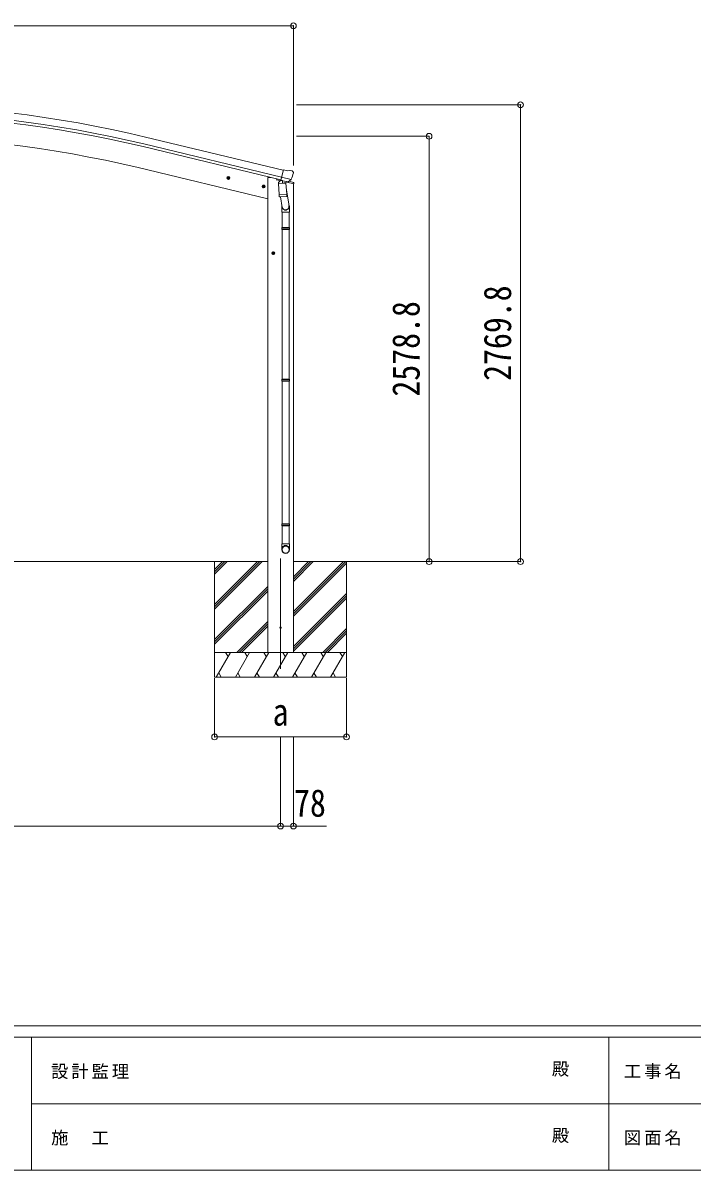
# Model space of a CAD drawing. Units: millimetres at full size, sheet at 1:35. Extents: x -9783 to 9892, y -6828 to 6752.
# Drawn here: x -4022 to 36, y -6828 to 127 of the extents above; entities that cross this region are included whole.
import ezdxf
from ezdxf.enums import TextEntityAlignment as Align

# ---------------------------------------------------------------- set-up
doc = ezdxf.new("R2010")
doc.units = ezdxf.units.MM
doc.header["$LTSCALE"] = 35
doc.header["$PDMODE"] = 32
doc.header["$PDSIZE"] = 35
for name, color, linetype, lineweight in [('0-0_0', 7, 'Continuous', 9), ('0-1_本体', 4, 'Continuous', 9), ('0-2_部品', 7, 'Continuous', 9), ('0-8_PARTS2', 2, 'Continuous', 9), ('0-A_寸法', 6, 'Continuous', 9), ('F-0_240', 7, 'Continuous', 9)]:
    doc.layers.add(name, color=color, linetype=linetype, lineweight=lineweight)
doc.styles.add('ＭＳ ゴシック', font='')
doc.styles.get('ＭＳ ゴシック').set_extended_font_data('MS Gothic')

msp = doc.modelspace()

# ---------------------------------------------------------------- linework, layer by layer
at = {"layer": '0-0_0'}
for p, q in [((-7322.26, -3139.42), (-2537.24, -3139.42)), ((-2859.24, -3139.41), (-2859.24, -3839.41)), ((-2859.24, -3400.14), (-2598.51, -3139.41)), ((-2859.24, -3414.28), (-2584.37, -3139.41)), ((-2859.24, -3428.42), (-2570.23, -3139.41)), ((-2859.24, -3216.29), (-2782.36, -3139.41)), ((-2859.24, -3202.15), (-2796.5, -3139.41)), ((-2859.24, -3188.01), (-2810.64, -3139.41)), ((-2381.24, -3258.79), (-2261.86, -3139.41)), ((-2381.24, -3244.65), (-2276, -3139.41)), ((-2381.24, -3230.51), (-2290.14, -3139.41)), ((-2381.24, -3139.42), (-1739.74, -3139.43)), ((-2381.24, -3442.64), (-2078.02, -3139.42)), ((-2381.24, -3456.78), (-2063.88, -3139.42)), ((-2381.24, -3470.92), (-2059.24, -3148.93)), ((-2059.24, -3139.41), (-2059.24, -3839.41)), ((-2859.24, -3612.27), (-2537.24, -3290.27)), ((-2859.24, -3626.41), (-2537.24, -3304.42)), ((-2859.24, -3640.56), (-2537.24, -3318.56)), ((-2381.24, -3654.77), (-2059.24, -3332.77)), ((-2381.24, -3668.91), (-2059.24, -3346.91)), ((-2381.24, -3683.06), (-2059.24, -3361.06)), ((-2724.25, -3689.41), (-2537.24, -3502.4)), ((-2710.11, -3689.41), (-2537.24, -3516.55)), ((-2695.96, -3689.41), (-2537.24, -3530.69)), ((-2203.75, -3689.41), (-2059.24, -3544.9)), ((-2189.61, -3689.41), (-2059.24, -3559.05)), ((-2175.46, -3689.41), (-2059.24, -3573.19)), ((-2059.24, -3689.41), (-2859.24, -3689.41)), ((-2848.95, -3839.41), (-2762.35, -3689.41)), ((-2777.35, -3715.39), (-2792.35, -3689.41)), ((-2733.48, -3839.41), (-2646.88, -3689.41)), ((-2661.88, -3715.39), (-2676.88, -3689.41)), ((-2618.01, -3839.41), (-2531.41, -3689.41)), ((-2546.41, -3715.39), (-2561.41, -3689.41)), ((-2381.49, -3689.42), (-2536.99, -3689.42)), ((-2502.54, -3839.41), (-2415.94, -3689.41)), ((-2430.94, -3715.39), (-2445.94, -3689.41)), ((-2387.07, -3839.41), (-2300.47, -3689.41)), ((-2315.47, -3715.39), (-2330.47, -3689.41)), ((-2271.6, -3839.41), (-2185, -3689.41)), ((-2215, -3689.41), (-2200, -3715.39)), ((-2156.13, -3839.41), (-2069.53, -3689.41)), ((-2099.53, -3689.41), (-2084.53, -3715.39)), ((-2833.95, -3813.43), (-2818.95, -3839.41)), ((-2718.48, -3813.43), (-2703.48, -3839.41)), ((-2603.01, -3813.43), (-2588.01, -3839.41)), ((-2487.54, -3813.43), (-2472.54, -3839.41)), ((-2372.07, -3813.43), (-2357.07, -3839.41)), ((-2256.6, -3813.43), (-2241.6, -3839.41)), ((-2141.13, -3813.43), (-2126.13, -3839.41)), ((-2859.24, -3839.41), (-2059.24, -3839.41))]:
    msp.add_line(p, q, dxfattribs=at)
at = {"layer": '0-1_本体'}
for p, q in [((-2456.88, -824.03), (-3292.6, -623.39)), ((-2452.95, -807.66), (-3288.67, -607.03)), ((-2442.88, -765.69), (-3278.59, -565.05)), ((-2537.44, -939.41), (-3323.18, -750.77)), ((-2537.24, -3689.41), (-2537.24, -810.03)), ((-2381.24, -3689.41), (-2381.24, -849.12))]:
    msp.add_line(p, q, dxfattribs=at)
msp.add_lwpolyline([(-2537.24, -810.03), (-2517.24, -810.03), (-2483.73, -818.08)], dxfattribs=at)
for radius in [7073, 7029.83, 7013, 6882]:
    msp.add_arc((-4929.75, -7442.62), radius, 76.5, 103.5, dxfattribs=at)
at = {"layer": '0-2_部品'}
for p, q in [((-2416.55, -770.3), (-2442.48, -764.07)), ((-2785.62, -810.94), (-2766.17, -815.61)), ((-2778.03, -806.08), (-2783.2, -811.52)), ((-2778.23, -823), (-2773.56, -803.55)), ((-2770.73, -807.83), (-2778.03, -806.08)), ((-2773.77, -820.47), (-2768.6, -815.03)), ((-2768.6, -815.03), (-2770.73, -807.83)), ((-2483.93, -817.55), (-2483.93, -820.71)), ((-2461.89, -829.94), (-2480.1, -825.57)), ((-2458.21, -825.7), (-2471.52, -841.02)), ((-2457.27, -825.64), (-2458.21, -825.7)), ((-2454.18, -828.11), (-2455.71, -827.74)), ((-2417.48, -836.92), (-2454.18, -828.11)), ((-2395.55, -821.92), (-2453.06, -808.11)), ((-2448.23, -829.93), (-2447.21, -844.54)), ((-2416.55, -770.3), (-2403.29, -767.6)), ((-2412.4, -836.83), (-2396.03, -822.34)), ((-2407.88, -833.65), (-2381.68, -839.94)), ((-2388.81, -770.79), (-2401.99, -767.62)), ((-2385.72, -773.04), (-2381.86, -779.33)), ((-2381.5, -781.61), (-2381.77, -782.76)), ((-2571.7, -862.3), (-2552.25, -866.97)), ((-2564.11, -857.44), (-2569.27, -862.88)), ((-2564.31, -874.36), (-2559.64, -854.91)), ((-2556.81, -859.19), (-2564.11, -857.44)), ((-2559.84, -871.83), (-2554.68, -866.39)), ((-2554.68, -866.39), (-2556.81, -859.19)), ((-2472.63, -847.47), (-2426.94, -844.28)), ((-2467.95, -914.31), (-2472.63, -847.47)), ((-2471.52, -841.02), (-2471.08, -847.36)), ((-2420.02, -838.93), (-2445.84, -845.37)), ((-2428.71, -841.1), (-2428.48, -844.39)), ((-2426.94, -844.28), (-2422.26, -911.11)), ((-2424, -886.35), (-2408.08, -982.52)), ((-2415.11, -837.4), (-2422.63, -835.59)), ((-2379.38, -849.75), (-2422.19, -839.47)), ((-2419.32, -837.15), (-2419.26, -837.89)), ((-2415.95, -837.29), (-2417.48, -836.92)), ((-2379.38, -842.86), (-2379.38, -849.75)), ((-2467.95, -914.31), (-2422.26, -911.11)), ((-2467.94, -914.31), (-2467.05, -927.01)), ((-2423.25, -925.72), (-2464.95, -928.63)), ((-2459.52, -928.25), (-2448.79, -991.84)), ((-2421.41, -923.58), (-2422.28, -911.12)), ((-2421.8, -924.94), (-2421.8, -924.94)), ((-2451.93, -985.02), (-2451.93, -1019.68)), ((-2451.93, -1019.68), (-2405.93, -1019.68)), ((-2449.93, -1019.68), (-2449.93, -1113.68)), ((-2407.93, -1019.68), (-2407.93, -1113.68)), ((-2405.93, -1019.68), (-2405.93, -985.33)), ((-2451.93, -1115.68), (-2450.93, -1113.68)), ((-2451.93, -1115.68), (-2405.93, -1115.68)), ((-2451.93, -1115.68), (-2451.93, -1123.68)), ((-2451.93, -1123.68), (-2405.93, -1123.68)), ((-2451.93, -1123.68), (-2450.93, -1125.68)), ((-2450.93, -1113.68), (-2406.93, -1113.68)), ((-2450.93, -1125.68), (-2406.93, -1125.68)), ((-2449.93, -1125.68), (-2449.93, -2033.43)), ((-2407.93, -1125.68), (-2407.93, -2033.43)), ((-2405.93, -1115.68), (-2406.93, -1113.68)), ((-2513.44, -1269.55), (-2493.44, -1269.55)), ((-2507.19, -1263.05), (-2510.95, -1269.55)), ((-2499.69, -1263.05), (-2507.19, -1263.05)), ((-2503.44, -1279.55), (-2503.44, -1259.55)), ((-2495.94, -1269.55), (-2499.69, -1263.05)), ((-2499.69, -1276.05), (-2495.94, -1269.55)), ((-2451.93, -2035.43), (-2450.93, -2033.43)), ((-2451.93, -2035.43), (-2405.93, -2035.43)), ((-2451.93, -2035.43), (-2451.93, -2043.43)), ((-2451.93, -2043.43), (-2405.93, -2043.43)), ((-2451.93, -2043.43), (-2450.93, -2045.43)), ((-2450.93, -2033.43), (-2406.93, -2033.43)), ((-2450.93, -2045.43), (-2406.93, -2045.43)), ((-2449.93, -2045.43), (-2449.93, -2910.05)), ((-2407.93, -2045.43), (-2407.93, -2910.05)), ((-2405.93, -2035.43), (-2406.93, -2033.43)), ((-2451.93, -2912.05), (-2450.93, -2910.05)), ((-2451.93, -2912.05), (-2405.93, -2912.05)), ((-2451.93, -2912.05), (-2451.93, -2920.05)), ((-2451.93, -2920.05), (-2405.93, -2920.05)), ((-2451.93, -2920.05), (-2450.93, -2922.05)), ((-2450.93, -2910.05), (-2406.93, -2910.05)), ((-2405.93, -2912.05), (-2406.93, -2910.05)), ((-2450.93, -2922.05), (-2406.93, -2922.05)), ((-2449.93, -2922.05), (-2449.93, -3032.06)), ((-2407.93, -2922.05), (-2407.93, -3032.06)), ((-2451.93, -3066.2), (-2451.93, -3032.06)), ((-2451.93, -3032.06), (-2405.93, -3032.06)), ((-2405.93, -3066.2), (-2405.93, -3032.06))]:
    msp.add_line(p, q, dxfattribs=at)
for points in [[(-2447.91, -829.52), (-2457.64, -827.19), (-2442.48, -764.07)], [(-2783.2, -811.52), (-2781.06, -818.72), (-2773.77, -820.47)], [(-2447.91, -829.52), (-2447.68, -829.67), (-2422.91, -835.62), (-2422.63, -835.59)], [(-2395.28, -821.34), (-2395.87, -822.19), (-2396.03, -822.34)], [(-2569.27, -862.88), (-2567.14, -870.08), (-2559.84, -871.83)], [(-2405.93, -1115.68), (-2405.93, -1123.68), (-2406.93, -1125.68)], [(-2510.95, -1269.55), (-2507.19, -1276.05), (-2499.69, -1276.05)], [(-2405.93, -2035.43), (-2405.93, -2043.43), (-2406.93, -2045.43)], [(-2405.93, -2912.05), (-2405.93, -2920.05), (-2406.93, -2922.05)]]:
    msp.add_lwpolyline(points, dxfattribs=at)
for centre, radius in [((-2775.9, -813.28), 8.5), ((-2775.9, -813.28), 7.7), ((-2775.9, -813.28), 6.5), ((-2561.98, -864.63), 8.5), ((-2561.98, -864.63), 7.7), ((-2561.98, -864.63), 6.5), ((-2503.44, -1269.55), 8.5), ((-2503.44, -1269.55), 7.7), ((-2503.44, -1269.55), 6.5)]:
    msp.add_circle(centre, radius, dxfattribs=at)
at = {"layer": '0-2_部品', "color": 4}
msp.add_circle((-2459.24, -3539.43), 4.5, dxfattribs=at)
at = {"layer": '0-2_部品'}
for centre, radius, start, end in [((-2478.93, -820.71), 5, 180, 256.5), ((-2455.6, -827.26), 0.5, 221.23754, 256.5), ((-2448.83, -830.02), 0.604, 7.79405, 79.40158), ((-2402.7, -770.54), 3, 76.5, 101.5), ((-2578.58, -735.51), 202.4, 334.90875, 346.5), ((-2389.98, -775.65), 5, 31.5, 76.5), ((-2446.19, -844.4), 1.03, 188.03431, 289.96103), ((-2420.26, -837.96), 1, 284, 4), ((-2418.82, -837.11), 0.5, 76.5, 184), ((-2415.83, -836.8), 0.5, 256.5, 291.76246), ((-2382.38, -842.86), 3, 0, 76.5), ((-2465.09, -926.64), 2, 190.53157, 274), ((-2423.39, -923.72), 2, 274, 322.59038), ((-2423.35, -923.75), 1.95, 322.52234, 4.95983), ((-2435.93, -985.33), 30, 0, 2.54858)]:
    msp.add_arc(centre, radius, start, end, dxfattribs=at)
for centre, major_axis, ratio, start_param, end_param in [((-2384.42, -780.9), (1.57, -2.57), 0.99628, 0.7835347, 1.5707963), ((-2414.42, -834.47), (0.73, -2.92), 0.997631, 5.8041905, 5.8929484), ((-2414.45, -834.35), (-2.63, 3.16), 0.650902, 2.1145521, 2.1873627), ((-2414.39, -834.57), (0.73, -2.92), 0.997631, 5.965759, 6.7621801), ((-2428.93, -985.02), (-23, 0), 0.996195, 6.0000678, 10.0103449), ((-2428.93, -985.02), (-21, 0), 0.996195, 0.3319459, 3.3482706), ((-2428.93, -3064.45), (23, 0), 0.996195, 6.2831853, 9.424778), ((-2428.93, -3066.2), (23, 0), 0.996195, 6.2831853, 9.424778), ((-2428.93, -3066.2), (0, -23.43), 0.981806, 4.712389, 7.8539816)]:
    msp.add_ellipse(centre, major_axis=major_axis, ratio=ratio, start_param=start_param, end_param=end_param, dxfattribs=at)
msp.add_ellipse((-2428.93, -3066.2), major_axis=(-21, 0), ratio=0.996195, dxfattribs=at)
at = {"layer": '0-8_PARTS2'}
msp.add_line((-2459.24, -3788.6), (-2459.24, -3119.58), dxfattribs=at)
at = {"layer": '0-8_PARTS2', "color": 6}
for p, q in [((-7400.26, -4742.82), (-2459.24, -4742.82)), ((-2459.24, -4742.82), (-2381.24, -4742.82))]:
    msp.add_line(p, q, dxfattribs=at)
at = {"layer": '0-A_寸法'}
for p, q in [((-7478.26, 109.14), (-2381.24, 109.14)), ((-2381.24, 109.14), (-2381.24, -737.98)), ((-1004.05, -369.62), (-2362.3, -369.62)), ((-1004.05, -3139.43), (-1004.05, -369.62)), ((-1558.79, -560.62), (-2362.3, -560.62)), ((-1558.79, -3139.43), (-1558.79, -560.62)), ((-1558.79, -3139.43), (-2362.3, -3139.43)), ((-1004.05, -3139.43), (-1558.79, -3139.43)), ((-2859.24, -4202.45), (-2859.24, -3845.91)), ((-2059.24, -4202.45), (-2059.24, -3845.91)), ((-2859.24, -4202.45), (-2059.24, -4202.45)), ((-2459.24, -4742.82), (-2459.24, -4202.45)), ((-2381.24, -4742.82), (-2381.24, -4202.45)), ((-2381.24, -4742.82), (-2181.24, -4742.82))]:
    msp.add_line(p, q, dxfattribs=at)
for p in [(-2381.24, 109.14), (-1004.05, -369.62), (-1558.79, -560.62), (-1558.79, -3139.43), (-1004.05, -3139.43), (-2859.24, -4202.45), (-2059.24, -4202.45), (-2459.24, -4742.82), (-2381.24, -4742.82)]:
    msp.add_point(p, dxfattribs=at)
at = {"layer": 'F-0_240', "color": 5}
for p, q in [((-9783.03, -5953.1), (9396.97, -5953.1)), ((-9783.03, -6023.1), (6285.75, -6023.1)), ((-3969.25, -6023.1), (-3969.25, -6828.1)), ((-469.25, -6023.1), (-469.25, -6828.1)), ((-3969.25, -6425.6), (3205.75, -6425.6)), ((-9783.03, -6828.1), (9396.97, -6828.1))]:
    msp.add_line(p, q, dxfattribs=at)

# ---------------------------------------------------------------- texts
at = {"layer": '0-A_寸法', "color": 7, "style": 'ＭＳ ゴシック', "width": 0.85}
for s, p in [('2769.8', (-1011.05, -2043.28)), ('2578.8', (-1565.79, -2138.78))]:
    msp.add_text(s, height=166.8, rotation=90, dxfattribs=at).set_placement(p, align=Align.BOTTOM_LEFT)
for s, p in [('a', (-2507.37, -4183.45)), ('78', (-2377.49, -4735.82))]:
    msp.add_text(s, height=166.8, dxfattribs=at).set_placement(p, align=Align.BOTTOM_LEFT)
at = {"layer": 'F-0_240', "style": 'ＭＳ ゴシック'}
for p in [(-814.24, -6276.85), (-814.24, -6679.35)]:
    msp.add_text('殿', height=76.98, dxfattribs=at).set_placement(p, align=Align.BOTTOM_LEFT)
at = {"layer": 'F-0_240', "char_height": 76.98, "attachment_point": 7, "style": 'ＭＳ ゴシック'}
for s, insert in [('\\T1.17;設計監理', (-3851.04, -6276.85)), ('\\T1.17;工事名', (-376.96, -6276.85)), ('\\T1.17;施\u3000工', (-3851.04, -6679.35)), ('\\T1.17;図面名', (-376.96, -6679.35))]:
    msp.add_mtext(s, dxfattribs=dict(at, insert=insert))

doc.saveas('drawing.dxf')
